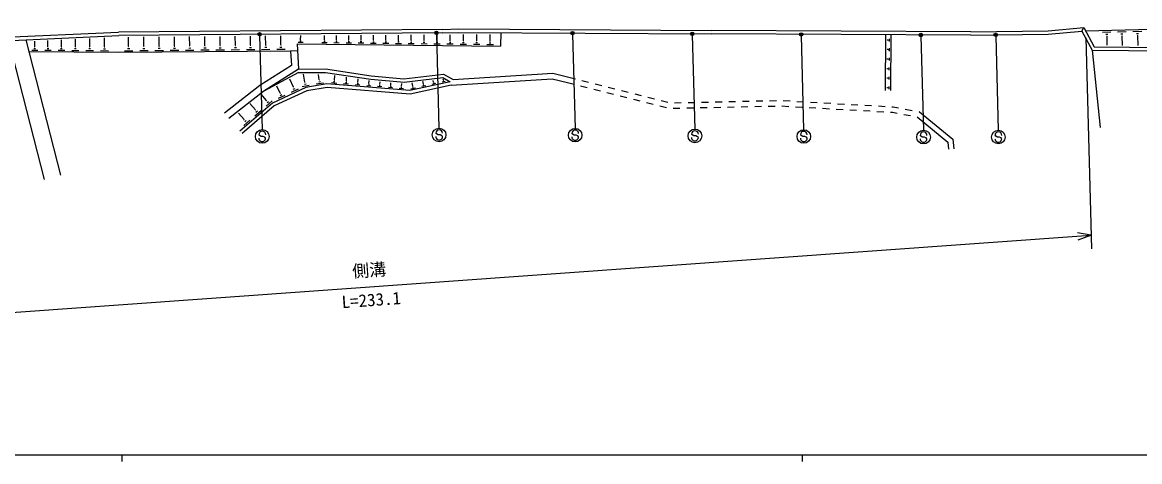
# Model space of a CAD drawing. Units: millimetres on the paper. Extents: x 40 to 680, y 20 to 380.
# Drawn here: x 153.4 to 317.6, y 204 to 268.5 of the extents above; entities that cross this region are included whole.
import ezdxf
from ezdxf.enums import TextEntityAlignment as Align

# ---------------------------------------------------------------- set-up
doc = ezdxf.new("R2010")
doc.units = ezdxf.units.MM
doc.header["$PDMODE"] = 32
doc.header["$PDSIZE"] = 0.5
for name, color, linetype, lineweight in [('S-BGD', 7, 'Continuous', 25), ('S-STR-STRC', 7, 'Continuous', 25), ('S-TTL-BAND', 7, 'Continuous', 25)]:
    doc.layers.add(name, color=color, linetype=linetype, lineweight=lineweight)
doc.styles.add('@ＭＳ ゴシック', font='')
doc.styles.add('ＭＳ ゴシック', font='')
doc.styles.get('@ＭＳ ゴシック').set_extended_font_data('@MS Gothic')
doc.styles.get('ＭＳ ゴシック').set_extended_font_data('MS Gothic')

msp = doc.modelspace()

# ---------------------------------------------------------------- linework, layer by layer
at = {"layer": 'S-BGD'}
for p, q in [((304.158, 267.262), (309.413, 267.735)), ((309.13, 267.208), (309.413, 267.735)), ((309.413, 267.735), (310.939, 264.927)), ((309.673, 267.257), (357.457, 268.51)), ((126.569, 265.206), (167.528, 267.08)), ((126.577, 264.705), (167.542, 266.58)), ((163.284, 264.929), (163.295, 266.136)), ((165.447, 264.938), (165.459, 266.235)), ((215.144, 267.478), (167.528, 267.08)), ((215.148, 266.978), (167.542, 266.58)), ((169.002, 264.969), (168.988, 266.342)), ((171.25, 264.991), (171.236, 266.361)), ((173.496, 265.013), (173.482, 266.38)), ((175.739, 265.035), (175.725, 266.399)), ((177.981, 265.056), (177.967, 266.417)), ((180.221, 265.078), (180.207, 266.436)), ((182.459, 265.1), (182.445, 266.455)), ((184.694, 265.121), (184.681, 266.473)), ((186.928, 265.143), (186.915, 266.492)), ((189.16, 265.165), (189.146, 266.511)), ((191.39, 265.186), (191.376, 266.529)), ((194.285, 265.961), (194.292, 266.584)), ((197.796, 265.929), (197.803, 266.576)), ((199.568, 265.917), (199.575, 266.588)), ((201.356, 265.904), (201.363, 266.6)), ((203.16, 265.892), (203.168, 266.613)), ((204.981, 265.88), (204.989, 266.625)), ((206.818, 265.867), (206.827, 266.638)), ((208.673, 265.854), (208.682, 266.651)), ((210.544, 265.841), (210.554, 266.663)), ((212.433, 265.828), (212.443, 266.676)), ((214.339, 265.815), (214.349, 266.689)), ((215.144, 267.478), (217.544, 267.541)), ((215.148, 266.978), (217.547, 267.041)), ((216.262, 265.802), (216.273, 266.703)), ((217.544, 267.541), (254.669, 267.314)), ((217.547, 267.041), (254.666, 266.814)), ((218.203, 265.789), (218.214, 266.716)), ((220.162, 265.776), (220.173, 266.729)), ((222.139, 265.762), (222.15, 266.743)), ((223.698, 267.004), (223.685, 265.004)), ((292.784, 266.614), (254.666, 266.814)), ((292.782, 267.114), (254.669, 267.314)), ((280.242, 266.68), (280.199, 258.526)), ((280.789, 266.1), (280.787, 265.7)), ((281.042, 266.675), (280.999, 258.522)), ((292.782, 267.114), (304.158, 267.262)), ((292.784, 266.614), (304.184, 266.762)), ((304.184, 266.762), (309.13, 267.208)), ((309.13, 267.208), (310.64, 264.431)), ((309.699, 266.257), (310.513, 235.237)), ((312.16, 267.072), (313.364, 267.103)), ((312.62, 266.782), (312.921, 266.79)), ((312.74, 266.484), (312.816, 266.486)), ((312.778, 266.485), (312.813, 265.156)), ((314.375, 267.13), (315.621, 267.162)), ((314.851, 266.83), (315.162, 266.839)), ((314.976, 266.522), (315.054, 266.524)), ((315.015, 266.523), (315.051, 265.13)), ((316.633, 267.189), (317.921, 267.223)), ((317.125, 266.88), (317.447, 266.888)), ((317.254, 266.561), (317.334, 266.563)), ((317.294, 266.562), (317.332, 265.104)), ((156.637, 245.426), (151.44, 265.696)), ((159.059, 246.047), (153.954, 265.958)), ((154.752, 264.449), (155.65, 264.441)), ((155.091, 264.67), (155.315, 264.668)), ((155.177, 264.894), (155.233, 264.894)), ((155.205, 264.894), (155.213, 265.766)), ((156.663, 264.431), (157.613, 264.422)), ((157.021, 264.666), (157.259, 264.663)), ((157.113, 264.903), (157.172, 264.902)), ((157.142, 264.902), (157.151, 265.855)), ((158.626, 264.413), (159.631, 264.404)), ((159.006, 264.661), (159.257, 264.658)), ((159.102, 264.911), (159.165, 264.911)), ((159.134, 264.911), (159.143, 265.946)), ((161.045, 264.656), (161.31, 264.653)), ((161.147, 264.92), (161.213, 264.919)), ((161.18, 264.92), (161.191, 266.04)), ((163.142, 264.651), (163.421, 264.648)), ((163.249, 264.929), (163.319, 264.928)), ((165.297, 264.645), (165.591, 264.643)), ((165.41, 264.938), (165.484, 264.938)), ((168.849, 264.656), (169.162, 264.659)), ((168.963, 264.969), (169.041, 264.97)), ((171.097, 264.678), (171.409, 264.681)), ((171.211, 264.991), (171.289, 264.992)), ((173.343, 264.7), (173.654, 264.703)), ((173.457, 265.013), (173.535, 265.013)), ((175.124, 264.407), (176.367, 264.419)), ((175.587, 264.722), (175.898, 264.725)), ((175.7, 265.034), (175.778, 265.035)), ((177.367, 264.429), (178.608, 264.442)), ((177.829, 264.744), (178.139, 264.748)), ((177.942, 265.056), (178.02, 265.057)), ((179.607, 264.452), (180.847, 264.465)), ((180.069, 264.767), (180.379, 264.77)), ((180.182, 265.078), (180.259, 265.078)), ((181.846, 264.475), (183.083, 264.487)), ((182.307, 264.789), (182.616, 264.792)), ((182.42, 265.099), (182.497, 265.1)), ((184.083, 264.497), (185.318, 264.51)), ((184.543, 264.811), (184.852, 264.814)), ((184.656, 265.121), (184.733, 265.122)), ((186.318, 264.52), (187.551, 264.533)), ((186.777, 264.833), (187.085, 264.836)), ((186.89, 265.143), (186.967, 265.143)), ((188.551, 264.543), (189.782, 264.555)), ((189.009, 264.855), (189.317, 264.858)), ((189.122, 265.164), (189.199, 265.165)), ((190.781, 264.565), (192.011, 264.578)), ((191.239, 264.877), (191.547, 264.88)), ((191.352, 265.186), (191.428, 265.187)), ((193.765, 265.345), (193.967, 261.637)), ((193.765, 265.345), (223.685, 265.004)), ((193.908, 265.593), (194.653, 265.584)), ((194.19, 265.776), (194.376, 265.774)), ((194.261, 265.961), (194.308, 265.96)), ((197.411, 265.553), (198.172, 265.544)), ((197.699, 265.74), (197.889, 265.738)), ((197.772, 265.929), (197.82, 265.928)), ((199.175, 265.533), (199.951, 265.524)), ((199.468, 265.724), (199.662, 265.721)), ((199.543, 265.917), (199.592, 265.916)), ((200.955, 265.513), (201.747, 265.504)), ((201.254, 265.707), (201.452, 265.705)), ((201.331, 265.905), (201.38, 265.904)), ((202.751, 265.492), (203.56, 265.483)), ((203.056, 265.691), (203.259, 265.689)), ((203.135, 265.892), (203.185, 265.892)), ((204.563, 265.472), (205.389, 265.462)), ((204.875, 265.674), (205.082, 265.672)), ((204.955, 265.88), (205.007, 265.879)), ((206.393, 265.451), (207.235, 265.441)), ((206.711, 265.658), (206.921, 265.655)), ((206.792, 265.867), (206.845, 265.867)), ((208.238, 265.43), (209.097, 265.42)), ((208.563, 265.641), (208.778, 265.638)), ((208.646, 265.855), (208.7, 265.854)), ((210.101, 265.408), (210.977, 265.398)), ((210.432, 265.624), (210.651, 265.621)), ((210.517, 265.842), (210.572, 265.841)), ((211.981, 265.387), (212.874, 265.377)), ((212.319, 265.606), (212.542, 265.604)), ((212.405, 265.829), (212.461, 265.828)), ((213.878, 265.365), (214.789, 265.355)), ((214.222, 265.589), (214.45, 265.587)), ((214.31, 265.816), (214.367, 265.815)), ((215.793, 265.344), (216.721, 265.333)), ((216.144, 265.572), (216.376, 265.569)), ((216.233, 265.803), (216.291, 265.802)), ((217.725, 265.322), (218.671, 265.311)), ((218.082, 265.554), (218.319, 265.551)), ((218.174, 265.789), (218.233, 265.789)), ((219.675, 265.299), (220.638, 265.288)), ((220.039, 265.536), (220.28, 265.533)), ((220.132, 265.776), (220.192, 265.775)), ((221.643, 265.277), (222.624, 265.266)), ((222.013, 265.518), (222.259, 265.515)), ((222.108, 265.762), (222.17, 265.762)), ((280.581, 264.501), (280.481, 264.502)), ((280.588, 265.901), (280.488, 265.902)), ((280.581, 264.514), (280.581, 264.489)), ((280.588, 265.914), (280.588, 265.889)), ((280.681, 264.551), (280.681, 264.451)), ((280.688, 265.95), (280.688, 265.85)), ((280.782, 264.7), (280.78, 264.3)), ((310.64, 264.431), (336.446, 264.137)), ((310.64, 264.431), (311.824, 253.075)), ((310.939, 264.927), (336.437, 264.637)), ((167.563, 264.08), (154.404, 264.202)), ((160.645, 264.394), (161.706, 264.384)), ((162.72, 264.375), (163.838, 264.365)), ((164.853, 264.355), (166.029, 264.344)), ((192.821, 264.291), (167.563, 264.08)), ((168.384, 264.339), (169.633, 264.351)), ((170.633, 264.361), (171.88, 264.374)), ((172.879, 264.384), (174.125, 264.397)), ((193.819, 264.346), (192.821, 264.291)), ((192.821, 264.291), (192.937, 262.17)), ((280.573, 263.101), (280.473, 263.102)), ((280.574, 263.114), (280.573, 263.089)), ((280.674, 263.151), (280.673, 263.051)), ((280.775, 263.3), (280.772, 262.9)), ((192.937, 262.17), (188.295, 259.249)), ((193.967, 261.637), (188.872, 258.43)), ((193.972, 261.137), (188.872, 258.43)), ((193.967, 261.637), (197.955, 261.67)), ((193.972, 261.137), (197.92, 261.17)), ((197.92, 261.17), (204.618, 260.165)), ((197.955, 261.67), (204.677, 260.662)), ((280.566, 261.701), (280.466, 261.702)), ((280.566, 261.714), (280.566, 261.689)), ((280.666, 261.751), (280.666, 261.651)), ((280.767, 261.9), (280.765, 261.5)), ((193.222, 259.015), (192.696, 260.145)), ((194.927, 259.729), (194.732, 260.899)), ((194.839, 259.444), (195.102, 259.488)), ((194.894, 259.723), (194.959, 259.734)), ((196.592, 259.466), (197.644, 259.641)), ((197.03, 260.079), (196.897, 260.878)), ((196.942, 259.794), (197.205, 259.838)), ((196.997, 260.074), (197.063, 260.085)), ((198.82, 259.667), (199.621, 259.602)), ((199.137, 259.842), (199.337, 259.826)), ((199.228, 260.036), (199.278, 260.032)), ((199.253, 260.034), (199.308, 260.71)), ((200.604, 259.522), (201.344, 259.462)), ((200.896, 259.684), (201.081, 259.669)), ((200.981, 259.864), (201.027, 259.86)), ((201.004, 259.862), (201.051, 260.448)), ((202.597, 259.531), (202.768, 259.518)), ((202.675, 259.697), (202.718, 259.693)), ((202.696, 259.695), (202.737, 260.195)), ((204.313, 259.535), (204.352, 259.532)), ((204.332, 259.534), (204.366, 259.951)), ((204.618, 260.165), (209.481, 259.732)), ((204.677, 260.662), (209.474, 260.234)), ((205.931, 259.392), (205.963, 259.794)), ((207.524, 259.26), (207.556, 259.652)), ((209.112, 259.128), (209.143, 259.511)), ((209.474, 260.234), (215.31, 260.907)), ((209.481, 259.732), (215.204, 260.391)), ((216.283, 259.77), (210.348, 258.48)), ((210.755, 259.164), (210.657, 259.617)), ((212.334, 259.465), (212.261, 259.802)), ((213.643, 259.452), (214.135, 259.559)), ((213.835, 259.752), (213.786, 259.977)), ((213.801, 259.616), (213.924, 259.642)), ((213.82, 259.749), (213.851, 259.755)), ((215.1, 259.769), (215.52, 259.86)), ((215.204, 260.391), (216.283, 259.77)), ((215.235, 259.908), (215.34, 259.931)), ((215.264, 260.025), (215.238, 260.145)), ((215.251, 260.022), (215.277, 260.027)), ((215.31, 260.907), (216.707, 260.103)), ((216.389, 259.282), (231.283, 260.222)), ((216.707, 260.103), (231.357, 261.029)), ((231.283, 260.222), (233.5, 259.663)), ((231.357, 261.029), (233.695, 260.439)), ((233.5, 259.663), (234.469, 259.419)), ((233.695, 260.439), (234.665, 260.194)), ((235.635, 259.95), (236.604, 259.705)), ((280.559, 260.301), (280.459, 260.302)), ((280.559, 260.314), (280.559, 260.289)), ((280.659, 260.351), (280.658, 260.251)), ((280.76, 260.5), (280.758, 260.1)), ((188.295, 259.249), (183.094, 255.168)), ((188.872, 258.43), (183.711, 254.381)), ((189.287, 257.034), (188.503, 257.946)), ((195.034, 258.953), (190.128, 256.667)), ((195.184, 258.471), (190.401, 256.243)), ((191.302, 258.091), (190.811, 259.145)), ((191.271, 258.076), (191.333, 258.105)), ((191.293, 257.786), (191.54, 257.901)), ((192.945, 258.255), (193.982, 258.738)), ((193.19, 259), (193.254, 259.03)), ((193.213, 258.696), (193.472, 258.816)), ((194.488, 259.115), (195.54, 259.29)), ((198.143, 259.471), (195.034, 258.953)), ((198.164, 258.967), (195.184, 258.471)), ((210.348, 258.48), (198.143, 259.471)), ((210.381, 257.976), (198.164, 258.967)), ((202.328, 259.382), (203.009, 259.327)), ((203.994, 259.247), (204.619, 259.196)), ((204.241, 259.384), (204.397, 259.371)), ((205.605, 259.116), (206.207, 259.067)), ((205.843, 259.248), (205.994, 259.236)), ((205.912, 259.394), (205.949, 259.391)), ((207.203, 258.986), (207.798, 258.938)), ((207.438, 259.117), (207.587, 259.105)), ((207.506, 259.261), (207.543, 259.258)), ((208.794, 258.857), (209.383, 258.809)), ((209.026, 258.987), (209.174, 258.975)), ((209.094, 259.129), (209.131, 259.126)), ((216.389, 259.282), (210.381, 257.976)), ((210.501, 258.769), (211.15, 258.91)), ((210.709, 258.985), (210.871, 259.02)), ((210.735, 259.16), (210.775, 259.169)), ((212.111, 259.119), (212.68, 259.243)), ((212.293, 259.308), (212.436, 259.339)), ((212.316, 259.462), (212.351, 259.469)), ((235.439, 259.174), (236.409, 258.93)), ((237.378, 258.685), (238.348, 258.441)), ((237.574, 259.461), (238.543, 259.216)), ((239.317, 258.196), (240.287, 257.951)), ((239.513, 258.972), (240.483, 258.727)), ((241.452, 258.483), (242.422, 258.238)), ((243.392, 257.994), (244.361, 257.749)), ((280.551, 258.901), (280.451, 258.902)), ((280.551, 258.914), (280.551, 258.889)), ((280.652, 258.951), (280.651, 258.851)), ((280.752, 259.1), (280.75, 258.7)), ((190.128, 256.667), (185.343, 252.553)), ((190.401, 256.243), (185.669, 252.174)), ((187.63, 255.642), (186.798, 256.609)), ((189.226, 256.221), (190.1, 256.973)), ((189.26, 257.011), (189.314, 257.057)), ((189.366, 256.722), (189.584, 256.909)), ((191.038, 257.367), (192.026, 257.827)), ((241.257, 257.707), (242.226, 257.462)), ((243.196, 257.218), (244.166, 256.973)), ((245.135, 256.729), (246.105, 256.484)), ((245.331, 257.504), (246.301, 257.26)), ((247.075, 256.24), (248.044, 255.995)), ((247.27, 257.015), (248.24, 256.771)), ((249.229, 256.7), (250.229, 256.722)), ((251.229, 256.744), (252.228, 256.766)), ((253.228, 256.788), (254.228, 256.81)), ((255.228, 256.832), (256.227, 256.854)), ((257.227, 256.876), (258.227, 256.897)), ((259.227, 256.919), (260.226, 256.941)), ((261.226, 256.963), (262.226, 256.985)), ((263.027, 256.202), (264.027, 256.224)), ((263.226, 257.007), (264.226, 257.029)), ((265.026, 256.231), (266.025, 256.174)), ((265.225, 257.021), (266.223, 256.964)), ((267.222, 256.908), (268.22, 256.851)), ((269.218, 256.794), (270.217, 256.738)), ((271.215, 256.681), (272.214, 256.624)), ((273.212, 256.568), (274.21, 256.511)), ((275.209, 256.454), (276.207, 256.398)), ((277.205, 256.341), (278.204, 256.284)), ((279.202, 256.228), (280.201, 256.171)), ((185.99, 254.231), (185.158, 255.198)), ((187.566, 254.794), (188.478, 255.578)), ((187.602, 255.617), (187.659, 255.666)), ((187.712, 255.316), (187.94, 255.512)), ((249.03, 255.896), (250.03, 255.918)), ((251.03, 255.94), (252.03, 255.962)), ((253.029, 255.983), (254.029, 256.005)), ((255.029, 256.027), (256.029, 256.049)), ((257.028, 256.071), (258.028, 256.093)), ((259.028, 256.115), (260.028, 256.137)), ((261.027, 256.159), (262.027, 256.18)), ((267.023, 256.118), (268.021, 256.061)), ((269.02, 256.004), (270.018, 255.948)), ((271.016, 255.891), (272.015, 255.834)), ((273.013, 255.778), (274.012, 255.721)), ((275.01, 255.664), (276.008, 255.608)), ((277.007, 255.551), (278.005, 255.494)), ((279.004, 255.438), (280.002, 255.381)), ((281, 255.324), (281.305, 255.307)), ((281.199, 256.114), (281.402, 256.103)), ((281.305, 255.307), (281.988, 255.179)), ((281.402, 256.103), (282.185, 255.956)), ((282.971, 254.996), (283.954, 254.812)), ((283.168, 255.773), (284.151, 255.589)), ((284.924, 254.631), (289.403, 250.936)), ((285.134, 255.405), (285.274, 255.379)), ((285.274, 255.379), (290.172, 251.339)), ((185.926, 253.383), (186.837, 254.167)), ((185.961, 254.206), (186.018, 254.255)), ((186.072, 253.905), (186.299, 254.101)), ((290.172, 251.339), (290.29, 249.951)), ((289.403, 250.936), (289.493, 249.883)), ((98.603, 222.086), (310.46, 237.236)), ((310.46, 237.236), (308.496, 237.615)), ((308.57, 236.582), (310.46, 237.236))]:
    msp.add_line(p, q, dxfattribs=at)
at = {"layer": 'S-STR-STRC'}
for p, q in [((188.255, 266.603), (188.618, 252.758)), ((214.254, 266.821), (214.617, 252.976)), ((234.254, 266.789), (234.617, 252.944)), ((251.854, 266.682), (252.217, 252.836)), ((267.858, 266.595), (268.221, 252.75)), ((285.457, 266.502), (285.82, 252.657)), ((296.457, 266.512), (296.82, 252.666)), ((188.249, 251.899), (188.15, 252.017)), ((188.494, 251.76), (188.249, 251.899)), ((188.795, 251.757), (188.494, 251.76)), ((189.04, 251.645), (188.795, 251.757)), ((189.146, 251.509), (189.04, 251.645)), ((214.248, 252.116), (214.149, 252.234)), ((214.493, 251.977), (214.248, 252.116)), ((214.794, 251.975), (214.493, 251.977)), ((215.039, 251.863), (214.794, 251.975)), ((215.145, 251.727), (215.039, 251.863)), ((234.248, 252.085), (234.149, 252.203)), ((234.493, 251.945), (234.248, 252.085)), ((234.794, 251.943), (234.493, 251.945)), ((235.039, 251.831), (234.794, 251.943)), ((235.145, 251.695), (235.039, 251.831)), ((251.848, 251.977), (251.748, 252.095)), ((252.093, 251.838), (251.848, 251.977)), ((252.393, 251.835), (252.093, 251.838)), ((252.639, 251.724), (252.393, 251.835)), ((252.744, 251.587), (252.639, 251.724)), ((267.852, 251.89), (267.752, 252.009)), ((268.096, 251.751), (267.852, 251.89)), ((268.397, 251.749), (268.096, 251.751)), ((268.642, 251.637), (268.397, 251.749)), ((268.748, 251.501), (268.642, 251.637)), ((285.451, 251.798), (285.352, 251.916)), ((285.696, 251.658), (285.451, 251.798)), ((285.997, 251.656), (285.696, 251.658)), ((286.242, 251.544), (285.997, 251.656)), ((286.348, 251.408), (286.242, 251.544)), ((296.451, 251.807), (296.352, 251.925)), ((296.696, 251.668), (296.451, 251.807)), ((296.997, 251.665), (296.696, 251.668)), ((297.242, 251.554), (296.997, 251.665)), ((297.348, 251.417), (297.242, 251.554))]:
    msp.add_line(p, q, dxfattribs=at)
for centre, radius in [((188.251, 266.753), 0.15), ((188.251, 266.753), 0.12), ((188.251, 266.753), 0.09), ((188.251, 266.753), 0.06), ((188.251, 266.753), 0.03), ((214.25, 266.971), 0.15), ((214.25, 266.971), 0.12), ((214.25, 266.971), 0.09), ((214.25, 266.971), 0.06), ((214.25, 266.971), 0.03), ((234.25, 266.939), 0.15), ((234.25, 266.939), 0.12), ((234.25, 266.939), 0.09), ((234.25, 266.939), 0.06), ((234.25, 266.939), 0.03), ((251.85, 266.831), 0.15), ((251.85, 266.831), 0.12), ((251.85, 266.831), 0.09), ((251.85, 266.831), 0.06), ((251.85, 266.831), 0.03), ((267.854, 266.745), 0.15), ((267.854, 266.745), 0.12), ((267.854, 266.745), 0.09), ((267.854, 266.745), 0.06), ((267.854, 266.745), 0.03), ((285.453, 266.652), 0.15), ((285.453, 266.652), 0.12), ((285.453, 266.652), 0.09), ((285.453, 266.652), 0.06), ((285.453, 266.652), 0.03), ((296.453, 266.661), 0.15), ((296.453, 266.661), 0.12), ((296.453, 266.661), 0.09), ((296.453, 266.661), 0.06), ((296.453, 266.661), 0.03), ((214.643, 251.976), 1), ((234.643, 251.944), 1), ((188.644, 251.758), 1), ((252.243, 251.837), 1), ((268.247, 251.75), 1), ((285.847, 251.657), 1), ((296.847, 251.667), 1)]:
    msp.add_circle(centre, radius, dxfattribs=at)
for centre, start, end in [((188.646, 251.513), 179.55488, 359.55488), ((188.65, 252.013), 359.55488, 179.55488), ((214.645, 251.731), 179.55488, 359.55488), ((214.649, 252.231), 359.55488, 179.55488), ((234.645, 251.699), 179.55488, 359.55488), ((234.649, 252.199), 359.55488, 179.55488), ((252.244, 251.591), 179.55488, 359.55488), ((252.248, 252.091), 359.55488, 179.55488), ((268.248, 251.505), 179.55488, 359.55488), ((268.252, 252.005), 359.55488, 179.55488), ((285.848, 251.412), 179.55488, 359.55488), ((285.852, 251.912), 359.55488, 179.55488), ((296.848, 251.421), 179.55488, 359.55488), ((296.852, 251.921), 359.55488, 179.55488)]:
    msp.add_arc(centre, 0.5, start, end, dxfattribs=at)
for p in [(188.251, 266.753), (214.25, 266.971), (234.25, 266.939), (251.85, 266.831), (267.854, 266.745), (285.453, 266.652), (296.453, 266.661)]:
    msp.add_point(p, dxfattribs=at)
at = {"layer": 'S-TTL-BAND'}
for p, q in [((40, 205), (579, 205)), ((168, 205), (168, 204)), ((268, 205), (268, 204))]:
    msp.add_line(p, q, dxfattribs=at)

# ---------------------------------------------------------------- texts
at = {"layer": 'S-BGD', "style": 'ＭＳ ゴシック'}
msp.add_text('側溝', height=1.833, rotation=4.09, dxfattribs=at).set_placement((204.46, 230.659), align=Align.BOTTOM_CENTER)
at = {"layer": 'S-BGD', "style": '@ＭＳ ゴシック'}
msp.add_text('L=233.1', height=1.833, rotation=4.09, dxfattribs=at).set_placement((204.603, 228.664), align=Align.TOP_CENTER)

doc.saveas('drawing.dxf')
